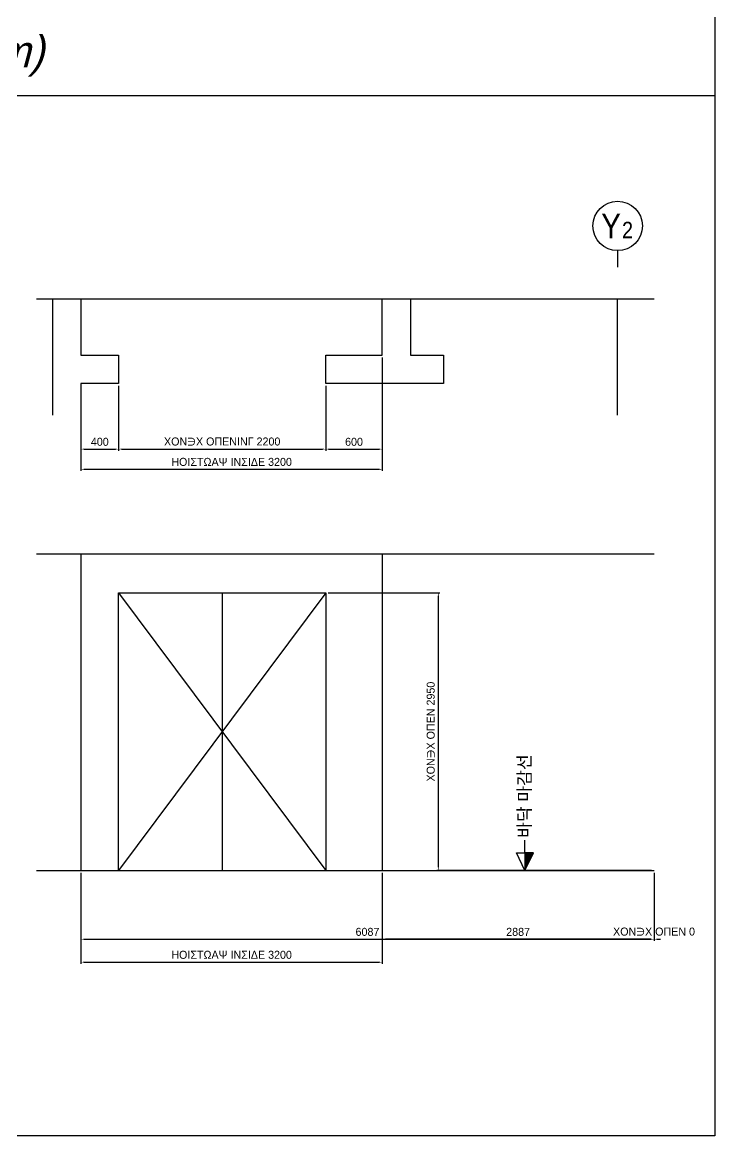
# Model space of a CAD drawing. Header units: millimetres. Extents: x 5544 to 245194, y -610088 to 30375.
# Drawn here: x 103419 to 118128, y -17651 to 6000 of the extents above; entities that cross this region are included whole.
import ezdxf
from ezdxf.enums import TextEntityAlignment as Align
from ezdxf.lldxf.tags import DXFTag

# ---------------------------------------------------------------- set-up
doc = ezdxf.new("R2010")
doc.units = ezdxf.units.MM
for name, color, linetype in [('0-중심선', 1, 'CENTER'), ('0HL', 6, 'Continuous'), ('0콘크리트', 2, 'Continuous'), ('15', 15, 'Continuous'), ('253', 253, 'Continuous'), ('4', 4, 'Continuous')]:
    doc.layers.add(name, color=color, linetype=linetype)
doc.styles.add('H', font='gulim.ttc')
doc.styles.add('ROMAND', font='gulim.ttc', dxfattribs={"oblique": 15})
doc.styles.get("Standard").update_dxf_attribs({"font": 'SYMBOL'})
doc.styles.add('돋움체', font='BareunDotum1.ttf')
tags = doc.linetypes.add('CENTER', pattern=[2, 1.25, -0.25, 0.25, -0.25]).pattern_tags.tags
tags[10:11] = [DXFTag(74, 4), DXFTag(75, 0), DXFTag(340, '0'), DXFTag(46, 1.0), DXFTag(50, 0.0), DXFTag(44, 0.0), DXFTag(45, 0.0)]
tags[8:9] = [DXFTag(74, 4), DXFTag(75, 0), DXFTag(340, '0'), DXFTag(46, 1.0), DXFTag(50, 0.0), DXFTag(44, 0.0), DXFTag(45, 0.0)]
tags[6:7] = [DXFTag(74, 4), DXFTag(75, 0), DXFTag(340, '0'), DXFTag(46, 1.0), DXFTag(50, 0.0), DXFTag(44, 0.0), DXFTag(45, 0.0)]
tags[4:5] = [DXFTag(74, 4), DXFTag(75, 0), DXFTag(340, '0'), DXFTag(46, 1.0), DXFTag(50, 0.0), DXFTag(44, 0.0), DXFTag(45, 0.0)]
tags = doc.linetypes.add('HIDDEN', pattern=[0.375, 0.25, -0.125]).pattern_tags.tags
tags[6:7] = [DXFTag(74, 4), DXFTag(75, 0), DXFTag(340, '0'), DXFTag(46, 1.0), DXFTag(50, 0.0), DXFTag(44, 0.0), DXFTag(45, 0.0)]
tags[4:5] = [DXFTag(74, 4), DXFTag(75, 0), DXFTag(340, '0'), DXFTag(46, 1.0), DXFTag(50, 0.0), DXFTag(44, 0.0), DXFTag(45, 0.0)]
tags = doc.linetypes.add('PHANTOM', pattern=[2.5, 1.25, -0.25, 0.25, -0.25, 0.25, -0.25]).pattern_tags.tags
tags[14:15] = [DXFTag(74, 4), DXFTag(75, 0), DXFTag(340, '0'), DXFTag(46, 1.0), DXFTag(50, 0.0), DXFTag(44, 0.0), DXFTag(45, 0.0)]
tags[12:13] = [DXFTag(74, 4), DXFTag(75, 0), DXFTag(340, '0'), DXFTag(46, 1.0), DXFTag(50, 0.0), DXFTag(44, 0.0), DXFTag(45, 0.0)]
tags[10:11] = [DXFTag(74, 4), DXFTag(75, 0), DXFTag(340, '0'), DXFTag(46, 1.0), DXFTag(50, 0.0), DXFTag(44, 0.0), DXFTag(45, 0.0)]
tags[8:9] = [DXFTag(74, 4), DXFTag(75, 0), DXFTag(340, '0'), DXFTag(46, 1.0), DXFTag(50, 0.0), DXFTag(44, 0.0), DXFTag(45, 0.0)]
tags[6:7] = [DXFTag(74, 4), DXFTag(75, 0), DXFTag(340, '0'), DXFTag(46, 1.0), DXFTag(50, 0.0), DXFTag(44, 0.0), DXFTag(45, 0.0)]
tags[4:5] = [DXFTag(74, 4), DXFTag(75, 0), DXFTag(340, '0'), DXFTag(46, 1.0), DXFTag(50, 0.0), DXFTag(44, 0.0), DXFTag(45, 0.0)]
doc.dimstyles.new('DIM-A-002-평면', dxfattribs={"dimscale": 170, "dimtxt": 1, "dimasz": 0.4, "dimexe": 0.2, "dimexo": 0.3, "dimgap": 0.4, "dimtad": 1, "dimdec": 0, "dimtxsty": 'Standard', "dimcen": 0, "dimclrd": 15, "dimclre": 15, "dimclrt": 3, "dimadec": 0, "dimazin": 0, "dimtfac": 1, "dimtix": 1, "dimtmove": 0, "dimatfit": 3, "dimfxl": 1, "dimarcsym": 0})

# ---------------------------------------------------------------- blocks, each defined once
blk = doc.blocks.new('*D2991')
at = {"layer": '15', "color": 15, "lineweight": -2, "ltscale": 600}
for p, q in [((104666, -1724), (104666, -3101)), ((105466, -1724), (105466, -3101)), ((104734, -3067), (105398, -3067))]:
    blk.add_line(p, q, dxfattribs=at)
at = {"layer": '15', "color": 15}
for points in [[(104734, -3056), (104734, -3078), (104666, -3067)], [(105398, -3078), (105398, -3056), (105466, -3067)]]:
    blk.add_solid(points, dxfattribs=at)
at = {"layer": 'Defpoints', "color": 0}
for p in [(104666, -1673), (105466, -1673), (105466, -3067)]:
    blk.add_point(p, dxfattribs=at)
at = {"layer": '15', "color": 3, "ltscale": 600, "insert": (105066, -2912), "char_height": 170, "attachment_point": 5}
blk.add_mtext('400', dxfattribs=at)
blk = doc.blocks.new('*D2992')
at = {"layer": '15', "color": 15, "lineweight": -2, "ltscale": 600}
for p, q in [((105466, -1724), (105466, -3101)), ((109866, -1724), (109866, -3101)), ((105534, -3067), (109798, -3067))]:
    blk.add_line(p, q, dxfattribs=at)
at = {"layer": '15', "color": 15}
for points in [[(105534, -3056), (105534, -3078), (105466, -3067)], [(109798, -3078), (109798, -3056), (109866, -3067)]]:
    blk.add_solid(points, dxfattribs=at)
at = {"layer": 'Defpoints', "color": 0}
for p in [(105466, -1673), (109866, -1673), (109866, -3067)]:
    blk.add_point(p, dxfattribs=at)
at = {"layer": '15', "color": 3, "ltscale": 600, "insert": (107666, -2906), "char_height": 170, "attachment_point": 5}
blk.add_mtext("CON'C OPENING 2200", dxfattribs=at)
blk = doc.blocks.new('*D2993')
at = {"layer": '15', "color": 15, "lineweight": -2, "ltscale": 600}
for p, q in [((111066, -1124), (111066, -3101)), ((109866, -1724), (109866, -3101)), ((109934, -3067), (110998, -3067))]:
    blk.add_line(p, q, dxfattribs=at)
at = {"layer": '15', "color": 15}
for points in [[(109934, -3056), (109934, -3078), (109866, -3067)], [(110998, -3078), (110998, -3056), (111066, -3067)]]:
    blk.add_solid(points, dxfattribs=at)
at = {"layer": 'Defpoints', "color": 0}
for p in [(111066, -1073), (109866, -1673), (111066, -3067)]:
    blk.add_point(p, dxfattribs=at)
at = {"layer": '15', "color": 3, "ltscale": 600, "insert": (110466, -2912), "char_height": 170, "attachment_point": 5}
blk.add_mtext('600', dxfattribs=at)
blk = doc.blocks.new('*D2994')
at = {"layer": '15', "color": 15, "lineweight": -2, "ltscale": 600}
for p, q in [((111066, -1124), (111066, -3529)), ((104666, -1724), (104666, -3529)), ((104734, -3495), (110998, -3495))]:
    blk.add_line(p, q, dxfattribs=at)
at = {"layer": '15', "color": 15}
for points in [[(104734, -3484), (104734, -3506), (104666, -3495)], [(110998, -3506), (110998, -3484), (111066, -3495)]]:
    blk.add_solid(points, dxfattribs=at)
at = {"layer": 'Defpoints', "color": 0}
for p in [(111066, -1073), (104666, -1673), (111066, -3495)]:
    blk.add_point(p, dxfattribs=at)
at = {"layer": '15', "color": 3, "ltscale": 600, "insert": (107866, -3339), "char_height": 170, "attachment_point": 5}
blk.add_mtext('HOISTWAY INSIDE 3200', dxfattribs=at)
blk = doc.blocks.new('*D2998')
at = {"layer": '15', "color": 15, "lineweight": -2, "ltscale": 600}
for p, q in [((104666, -12068), (104666, -13511)), ((116839, -12068), (116839, -13511)), ((104734, -13477), (116771, -13477))]:
    blk.add_line(p, q, dxfattribs=at)
at = {"layer": '15', "color": 15}
for points in [[(104734, -13466), (104734, -13488), (104666, -13477)], [(116771, -13488), (116771, -13466), (116839, -13477)]]:
    blk.add_solid(points, dxfattribs=at)
at = {"layer": 'Defpoints', "color": 0}
for p in [(104666, -12017), (116839, -12017), (116839, -13477)]:
    blk.add_point(p, dxfattribs=at)
at = {"layer": '15', "color": 3, "ltscale": 600, "insert": (110752, -13322), "char_height": 170, "attachment_point": 5}
blk.add_mtext('6087', dxfattribs=at)
blk = doc.blocks.new('*D2999')
at = {"layer": '15', "color": 15, "lineweight": -2, "ltscale": 600}
for p, q in [((116839, -12068), (116839, -13511)), ((116839, -12068), (116839, -13511)), ((116771, -13477), (116703, -13477)), ((116839, -13477), (116839, -13477)), ((116907, -13477), (116975, -13477))]:
    blk.add_line(p, q, dxfattribs=at)
at = {"layer": '15', "color": 15}
for points in [[(116771, -13488), (116771, -13466), (116839, -13477)], [(116907, -13466), (116907, -13488), (116839, -13477)]]:
    blk.add_solid(points, dxfattribs=at)
at = {"layer": 'Defpoints', "color": 0}
for p in [(116839, -12017), (116839, -12017), (116839, -13477)]:
    blk.add_point(p, dxfattribs=at)
at = {"layer": '15', "color": 3, "ltscale": 600, "insert": (116839, -13316), "char_height": 170, "attachment_point": 5}
blk.add_mtext("CON'C OPEN 0", dxfattribs=at)
blk = doc.blocks.new('*D3000')
at = {"layer": '15', "color": 15, "lineweight": -2, "ltscale": 600}
for p, q in [((111066, -12068), (111066, -13511)), ((116839, -12068), (116839, -13511)), ((116771, -13477), (111134, -13477))]:
    blk.add_line(p, q, dxfattribs=at)
at = {"layer": '15', "color": 15}
for points in [[(111134, -13466), (111134, -13488), (111066, -13477)], [(116771, -13488), (116771, -13466), (116839, -13477)]]:
    blk.add_solid(points, dxfattribs=at)
at = {"layer": 'Defpoints', "color": 0}
for p in [(111066, -12017), (116839, -12017), (111066, -13477)]:
    blk.add_point(p, dxfattribs=at)
at = {"layer": '15', "color": 3, "ltscale": 600, "insert": (113952, -13322), "char_height": 170, "attachment_point": 5}
blk.add_mtext('2887', dxfattribs=at)
blk = doc.blocks.new('*D3001')
at = {"layer": '15', "color": 15, "lineweight": -2, "ltscale": 600}
for p, q in [((104666, -12068), (104666, -13999)), ((111066, -12068), (111066, -13999)), ((104734, -13965), (110998, -13965))]:
    blk.add_line(p, q, dxfattribs=at)
at = {"layer": '15', "color": 15}
for points in [[(104734, -13954), (104734, -13976), (104666, -13965)], [(110998, -13976), (110998, -13954), (111066, -13965)]]:
    blk.add_solid(points, dxfattribs=at)
at = {"layer": 'Defpoints', "color": 0}
for p in [(104666, -12017), (111066, -12017), (111066, -13965)]:
    blk.add_point(p, dxfattribs=at)
at = {"layer": '15', "color": 3, "ltscale": 600, "insert": (107866, -13809), "char_height": 170, "attachment_point": 5}
blk.add_mtext('HOISTWAY INSIDE 3200', dxfattribs=at)
blk = doc.blocks.new('*D3005')
at = {"layer": '15', "color": 15, "lineweight": -2, "ltscale": 600}
for p, q in [((109917, -6117), (112291, -6117)), ((112257, -6185), (112257, -11949)), ((116788, -12017), (112223, -12017))]:
    blk.add_line(p, q, dxfattribs=at)
at = {"layer": '15', "color": 15}
for points in [[(112268, -6185), (112246, -6185), (112257, -6117)], [(112246, -11949), (112268, -11949), (112257, -12017)]]:
    blk.add_solid(points, dxfattribs=at)
at = {"layer": 'Defpoints', "color": 0}
for p in [(109866, -6117), (112257, -12017), (116839, -12017)]:
    blk.add_point(p, dxfattribs=at)
at = {"layer": '15', "color": 3, "ltscale": 600, "insert": (112096, -9067), "char_height": 170, "attachment_point": 5, "rotation": 90}
blk.add_mtext("CON'C OPEN 2950", dxfattribs=at)

msp = doc.modelspace()

# ---------------------------------------------------------------- hatches: boundary and pattern name
at = {"layer": '253', "linetype": 'Continuous', "transparency": 33554687}
h = msp.add_hatch(dxfattribs=at)
h.set_pattern_fill('ANSI31', color=3, scale=4.5, angle=90)
h.set_pattern_definition([(135, (-694545.005, -3378560.26), (-10.102788136, -10.102788136), [])])
h.paths.add_polyline_path([(114097.9, -12016.9), (114276, -11643.6), (114097.9, -11643.6)])

# ---------------------------------------------------------------- linework, layer by layer
at = {"linetype": 'Continuous'}
msp.add_line((114097.9, -11643.6), (114097.9, -11376.5), dxfattribs=at)
for points in [[(114097.9, -12016.9), (113919.8, -11643.6), (114097.9, -11643.6)], [(114097.9, -12016.9), (114276, -11643.6), (114097.9, -11643.6)]]:
    msp.add_lwpolyline(points, close=True, dxfattribs=at)
at = {"layer": '0-중심선', "ltscale": 600}
for p, q in [((116065.7, -2346), (116065.7, 122.5)), ((109865.7, -6116.9), (105465.7, -12016.9)), ((105465.7, -6116.9), (109865.7, -12016.9)), ((107665.7, -6116.9), (107665.7, -12016.9))]:
    msp.add_line(p, q, dxfattribs=at)
at = {"layer": '0HL', "linetype": 'PHANTOM', "ltscale": 600}
for p, q in [((103720.4, 122.5), (116839, 122.5)), ((103720.4, -5294.3), (116839, -5294.3)), ((103720.4, -12016.9), (116839, -12016.9))]:
    msp.add_line(p, q, dxfattribs=at)
at = {"layer": '0콘크리트'}
for p, q in [((104665.7, 122.5), (104665.7, -1072.8)), ((111065.7, -1072.8), (111065.7, 122.5)), ((111665.7, 122.5), (111665.7, -1071.9)), ((104665.7, -1072.8), (105465.7, -1072.8)), ((105465.7, -1072.8), (105465.7, -1672.8)), ((109865.7, -1672.8), (109865.7, -1072.8)), ((109865.7, -1072.8), (111065.7, -1072.8)), ((111665.7, -1071.9), (112368.9, -1071.9)), ((112368.9, -1071.9), (112368.9, -1672.8)), ((105465.7, -1672.8), (104665.7, -1672.8)), ((104665.7, -1672.8), (104665.7, -2346)), ((112368.9, -1672.8), (109865.7, -1672.8))]:
    msp.add_line(p, q, dxfattribs=at)
at = {"layer": '0콘크리트', "linetype": 'HIDDEN', "ltscale": 600}
for p, q in [((104665.7, -5294.3), (104665.7, -12016.9)), ((111065.7, -5294.3), (111065.7, -12016.9))]:
    msp.add_line(p, q, dxfattribs=at)
at = {"layer": '0콘크리트', "elevation": 0}
msp.add_lwpolyline([(104065.7, -2346), (104065.7, 122.5)], dxfattribs=at)
at = {"layer": '0콘크리트', "ltscale": 600}
msp.add_lwpolyline([(105465.7, -12016.9), (105465.7, -6116.9), (109865.7, -6116.9), (109865.7, -12016.9)], dxfattribs=at)
at = {"layer": '4'}
for p, q in [((118128.5, 29532.5), (118128.5, -17651.3)), ((87463.1, 4442.1), (118128.5, 4442.1)), ((118128.5, -17651.3), (56721.4, -17651.3))]:
    msp.add_line(p, q, dxfattribs=at)
at = {"layer": 'Defpoints'}
msp.add_line((116065.7, 1149.8), (116065.7, 799.8), dxfattribs=at)
msp.add_circle((116065.7, 1674.8), 525, dxfattribs=at)

# ---------------------------------------------------------------- texts
at = {"style": 'ROMAND', "oblique": 15}
msp.add_text('3. 출입구 상세도  (건축 허용오차  %%P10mm)', height=667.938, dxfattribs=at).set_placement((87898.8, 5044.3))
at = {"style": 'H'}
msp.add_text('바닥 마감선', height=267.27, rotation=90, dxfattribs=at).set_placement((114216.9, -11323.9))
at = {"layer": 'Defpoints', "style": '돋움체', "width": 0.9}
for s, height, p in [('Y', 525, (115926.5, 1674.8)), ('2', 350, (116276.5, 1587.3))]:
    msp.add_text(s, height=height, dxfattribs=at).set_placement(p, align=Align.MIDDLE_CENTER)

# ---------------------------------------------------------------- dimensions: what is measured, and where the dimension line sits
at = {"layer": '15', "ltscale": 600}
for base, p1, p2, text, override, picture, middle in [((111065.7, -3494.9), (104665.7, -1672.8), (111065.7, -1072.8), 'HOISTWAY INSIDE <>', {"dimlfac": 0.5}, '*D2994', (107865.7, -3338.7)), ((109865.7, -3067), (105465.7, -1672.8), (109865.7, -1672.8), "CON'C OPENING <>", {"dimlfac": 0.5, "dimtmove": 1}, '*D2992', (107665.7, -2905.6)), ((111065.7, -13965), (104665.7, -12016.9), (111065.7, -12016.9), 'HOISTWAY INSIDE <>', {"dimlfac": 0.5}, '*D3001', (107865.7, -13808.7)), ((116839.0368775, -13476.9830517), (116839.0368775, -12016.8752857), (116839.0368775, -12016.8752857), "CON'C OPEN <>", {"dimlfac": 0.5, "dimtmove": 1}, '*D2999', (116839.0368775, -13315.6075523))]:
    dim = msp.add_linear_dim(base=base, p1=p1, p2=p2, text=text, dimstyle='DIM-A-002-평면', override=override, dxfattribs=at)
    dim.commit()
    dim.dimension.update_dxf_attribs({"geometry": picture, "text_midpoint": middle})
for base, p1, p2, override, picture, middle in [((111065.7, -3067), (109865.7, -1672.8), (111065.7, -1072.8), {"dimlfac": 0.5, "dimtmove": 1}, '*D2993', (110465.7, -2911.9)), ((105465.7, -3067), (104665.7, -1672.8), (105465.7, -1672.8), {"dimlfac": 0.5}, '*D2991', (105065.7, -2911.7)), ((116839, -13477), (104665.7, -12016.9), (116839, -12016.9), {"dimlfac": 0.5}, '*D2998', (110752.4, -13321.7)), ((111065.7, -13477), (116839, -12016.9), (111065.7, -12016.9), {"dimlfac": 0.5, "dimtmove": 1}, '*D3000', (113952.4, -13321.7))]:
    dim = msp.add_linear_dim(base=base, p1=p1, p2=p2, dimstyle='DIM-A-002-평면', override=override, dxfattribs=at)
    dim.commit()
    dim.dimension.update_dxf_attribs({"geometry": picture, "text_midpoint": middle})
dim = msp.add_linear_dim(base=(112257, -12016.9), p1=(109865.7, -6116.9), p2=(116839, -12016.9), angle=90, text="CON'C OPEN <>", dimstyle='DIM-A-002-평면', override={"dimlfac": 0.5}, dxfattribs=at)
dim.commit()
dim.dimension.update_dxf_attribs({"geometry": '*D3005', "text_midpoint": (112095.6, -9066.9)})

doc.saveas('drawing.dxf')
